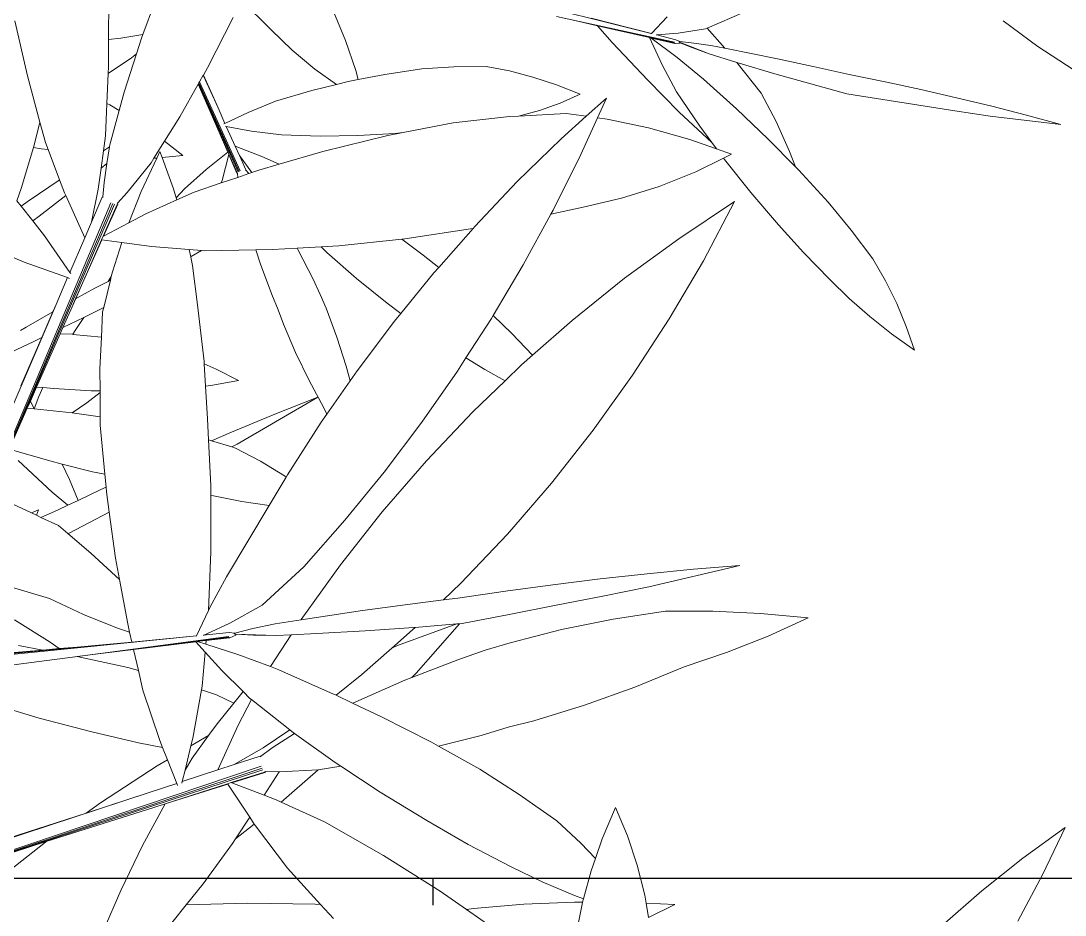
# Model space of a CAD drawing. Header units: millimetres. Extents: x 18 to 174501, y 22 to 24571.
# Drawn here: x 18704 to 19010.5, y 22172.2 to 22434.5 of the extents above; entities that cross this region are included whole.
import ezdxf

# ---------------------------------------------------------------- set-up
doc = ezdxf.new("R2010")
doc.units = ezdxf.units.MM
doc.header["$MEASUREMENT"] = 0
doc.layers.add('Edges', color=7, linetype='Continuous', lineweight=18)
doc.layers.add('tampak', color=7, linetype='Continuous')

# ---------------------------------------------------------------- blocks, each defined once
blk = doc.blocks.new('OUTDOOR')
at = {"layer": 'tampak', "transparency": 33554687}
h = blk.add_hatch(dxfattribs=at)
h.set_pattern_fill('CROSS', scale=400)
h.paths.add_polyline_path([(1833117.56, 62258.33), (1829017.56, 62258.33), (1829017.56, 55399.79), (1833117.56, 55399.79)])
blk.add_lwpolyline([(1829016.1, 62258.33), (1833117.56, 62258.33)])
blk = doc.blocks.new('BAMBOOPLAN')
at = {"layer": 'Edges'}
for p, q in [((11.5058, 3.7157), (10.6092, 3.9408)), ((9.2301, 3.8595), (9.2297, 3.6907)), ((9.9105, 3.7323), (9.7856, 3.8555)), ((9.4214, 3.8428), (9.3732, 3.7121)), ((-6.6064, 3.7691), (-6.4617, 3.6613)), ((8.8364, 3.7687), (8.8889, 3.5389)), ((9.752, 3.7827), (9.6443, 3.5724)), ((10.2233, 3.6871), (10.1732, 3.8088)), ((11.1086, 3.7876), (11.6025, 3.6795)), ((11.1086, 3.7876), (11.198, 3.7677)), ((11.198, 3.7677), (11.6027, 3.6776)), ((11.2807, 3.7488), (11.198, 3.7677)), ((11.5059, 3.7158), (11.2529, 3.7807)), ((11.572, 3.7863), (11.5059, 3.7158)), ((11.8949, 3.8051), (11.7406, 3.7384)), ((9.9998, 3.6462), (9.9105, 3.7323)), ((11.3419, 3.6785), (11.2807, 3.7488)), ((11.4982, 3.699), (11.2807, 3.7488)), ((11.7336, 3.7354), (11.6184, 3.7174)), ((11.7406, 3.7384), (11.7336, 3.7354)), ((11.8141, 3.6546), (11.7406, 3.7384)), ((9.2297, 3.6907), (9.2294, 3.5769)), ((9.2815, 3.6959), (9.2297, 3.6907)), ((9.3732, 3.7121), (9.2815, 3.6959)), ((9.3672, 3.6959), (9.3465, 3.6316)), ((9.3732, 3.7121), (9.3672, 3.6959)), ((10.2663, 3.5605), (10.2233, 3.6871)), ((11.4982, 3.699), (11.4981, 3.6993)), ((11.5511, 3.5852), (11.4982, 3.699)), ((11.5038, 3.6978), (11.5009, 3.6984)), ((11.6143, 3.6153), (11.5038, 3.6978)), ((11.5191, 3.6943), (11.5038, 3.6978)), ((11.5058, 3.7157), (11.5053, 3.7151)), ((11.5059, 3.7158), (11.5058, 3.7157)), ((11.6046, 3.6742), (11.5191, 3.6943)), ((11.6037, 3.6749), (11.5191, 3.6943)), ((11.5289, 3.7099), (11.5272, 3.7097)), ((11.6184, 3.7174), (11.5289, 3.7099)), ((11.6082, 3.6899), (11.5289, 3.7099)), ((11.6082, 3.6899), (11.6247, 3.6823)), ((11.6091, 3.6893), (11.6089, 3.6893)), ((11.622, 3.6826), (11.6211, 3.6827)), ((11.627, 3.6776), (11.6224, 3.6795)), ((11.6247, 3.6823), (11.6231, 3.6825)), ((11.7486, 3.6305), (11.6233, 3.6793)), ((11.6839, 3.6761), (11.6247, 3.6823)), ((-6.4617, 3.6613), (-6.3131, 3.565)), ((10.0951, 3.5668), (9.9998, 3.6462)), ((11.4916, 3.5208), (11.3419, 3.6785)), ((11.6046, 3.6742), (11.6055, 3.6741)), ((11.6055, 3.6741), (11.6256, 3.6754)), ((11.6256, 3.6754), (11.626, 3.6756)), ((11.626, 3.6756), (11.6263, 3.676)), ((11.6263, 3.676), (11.6266, 3.6765)), ((11.6266, 3.6765), (11.6269, 3.6772)), ((11.6269, 3.6772), (11.627, 3.6776)), ((11.68, 3.6561), (11.627, 3.6776)), ((11.7486, 3.6305), (11.68, 3.6561)), ((11.7556, 3.6664), (11.6839, 3.6761)), ((11.8141, 3.6546), (11.7556, 3.6664)), ((12.0343, 3.6104), (11.8141, 3.6546)), ((9.325, 3.6144), (9.2282, 3.5485)), ((9.3465, 3.6316), (9.2942, 3.4696)), ((9.3465, 3.6316), (9.325, 3.6144)), ((11.7251, 3.5254), (11.6143, 3.6153)), ((11.865, 3.595), (11.7486, 3.6305)), ((11.9668, 3.4666), (11.865, 3.595)), ((11.8746, 3.5921), (11.865, 3.595)), ((12.024, 3.5475), (11.8746, 3.5921)), ((12.185, 3.5782), (12.0343, 3.6104)), ((9.2282, 3.5485), (9.2228, 3.4231)), ((9.2294, 3.5769), (9.2282, 3.5485)), ((9.6443, 3.5724), (9.627, 3.5418)), ((10.185, 3.5023), (10.0951, 3.5668)), ((10.2766, 3.5228), (10.2663, 3.5605)), ((10.5439, 3.5681), (10.388, 3.5448)), ((10.6778, 3.5764), (10.5439, 3.5681)), ((10.8125, 3.5775), (10.6778, 3.5764)), ((10.9106, 3.5591), (10.8125, 3.5775)), ((11.0093, 3.5337), (10.9106, 3.5591)), ((11.6116, 3.4714), (11.5511, 3.5852)), ((12.1746, 3.5046), (12.024, 3.5475)), ((12.3358, 3.544), (12.185, 3.5782)), ((8.8889, 3.5389), (8.9418, 3.3445)), ((9.6072, 3.5067), (9.6054, 3.5034)), ((9.6087, 3.5094), (9.6072, 3.5067)), ((9.6072, 3.5067), (9.7733, 3.1362)), ((9.6107, 3.5129), (9.6087, 3.5094)), ((9.6087, 3.5094), (9.7771, 3.1384)), ((9.6267, 3.5411), (9.6107, 3.5129)), ((9.6107, 3.5129), (9.7816, 3.1405)), ((9.627, 3.5418), (9.6267, 3.5411)), ((9.6884, 3.404), (9.6267, 3.5411)), ((9.6884, 3.404), (9.627, 3.5418)), ((10.2338, 3.5143), (10.185, 3.5023)), ((10.2766, 3.5228), (10.2338, 3.5143)), ((10.388, 3.5448), (10.2766, 3.5228)), ((11.1084, 3.5014), (11.0093, 3.5337)), ((11.6225, 3.3865), (11.4916, 3.5208)), ((11.8624, 3.4002), (11.7251, 3.5254)), ((12.326, 3.4634), (12.1746, 3.5046)), ((12.4866, 3.5133), (12.3358, 3.544)), ((12.6367, 3.4808), (12.4866, 3.5133)), ((9.2942, 3.4696), (9.2734, 3.3932)), ((9.6054, 3.5034), (9.5285, 3.3671)), ((9.6558, 3.3887), (9.6054, 3.5034)), ((10.0818, 3.4768), (9.9289, 3.4321)), ((10.185, 3.5023), (10.0818, 3.4768)), ((11.2077, 3.4623), (11.1084, 3.5014)), ((11.2077, 3.4623), (11.1232, 3.4245)), ((11.7089, 3.3272), (11.6116, 3.4714)), ((12.0298, 3.3472), (11.9668, 3.4666)), ((12.4773, 3.4393), (12.326, 3.4634)), ((12.7859, 3.4467), (12.6367, 3.4808)), ((9.2228, 3.4231), (9.2169, 3.2874)), ((9.2341, 3.4171), (9.2228, 3.4231)), ((9.2734, 3.3932), (9.2341, 3.4171)), ((9.9289, 3.4321), (9.8143, 3.3856)), ((11.1232, 3.4245), (11.0363, 3.3935)), ((11.3171, 3.4458), (11.2322, 3.3692)), ((11.3171, 3.4458), (11.2794, 3.3626)), ((12.6283, 3.4157), (12.4773, 3.4393)), ((12.9337, 3.4109), (12.7859, 3.4467)), ((9.2734, 3.3932), (9.2345, 3.2502)), ((9.7301, 3.2181), (9.6558, 3.3887)), ((9.7306, 3.2185), (9.6558, 3.3887)), ((9.7175, 3.3395), (9.6884, 3.404)), ((9.8143, 3.3856), (9.7175, 3.3395)), ((11.0363, 3.3935), (10.9482, 3.3699)), ((11.1485, 3.381), (10.9482, 3.3699)), ((11.2322, 3.3692), (11.1485, 3.381)), ((11.7598, 3.259), (11.6225, 3.3865)), ((11.9959, 3.2733), (11.8624, 3.4002)), ((12.7785, 3.3925), (12.6283, 3.4157)), ((12.9275, 3.3699), (12.7785, 3.3925)), ((13.0797, 3.3737), (12.9337, 3.4109)), ((13.2236, 3.335), (13.0797, 3.3737)), ((8.9418, 3.3445), (8.9189, 3.2544)), ((8.9418, 3.3445), (8.965, 3.2593)), ((9.5285, 3.3671), (9.4641, 3.2642)), ((9.7175, 3.3395), (9.713, 3.3373)), ((10.6751, 3.3421), (10.4653, 3.3009)), ((10.9111, 3.3678), (10.6751, 3.3421)), ((10.9482, 3.3699), (10.9111, 3.3678)), ((11.2322, 3.3692), (11.1277, 3.2747)), ((11.2794, 3.3626), (11.2101, 3.2094)), ((11.3208, 3.3567), (11.2794, 3.3626)), ((11.4941, 3.3202), (11.3208, 3.3567)), ((12.0858, 3.2221), (12.0298, 3.3472)), ((12.9275, 3.3699), (13.2236, 3.335)), ((9.2169, 3.2874), (9.208, 3.2247)), ((9.7233, 3.3266), (9.7197, 3.3273)), ((9.7607, 3.2436), (9.7233, 3.3266)), ((9.8289, 3.3072), (9.7233, 3.3266)), ((9.955, 3.2913), (9.8289, 3.3072)), ((10.1171, 3.2865), (9.955, 3.2913)), ((10.2748, 3.2884), (10.1171, 3.2865)), ((10.4, 3.2881), (10.1278, 3.2216)), ((10.4321, 3.2975), (10.2748, 3.2884)), ((10.4653, 3.3009), (10.4, 3.2881)), ((10.4653, 3.3009), (10.4321, 3.2975)), ((11.6679, 3.2715), (11.4941, 3.3202)), ((11.7598, 3.259), (11.7089, 3.3272)), ((8.9189, 3.2544), (8.9143, 3.239)), ((8.965, 3.2593), (8.9763, 3.2293)), ((9.2331, 3.241), (9.208, 3.2247)), ((9.2331, 3.241), (9.2228, 3.1718)), ((9.2345, 3.2502), (9.2331, 3.241)), ((9.4641, 3.2642), (9.4198, 3.1936)), ((9.5405, 3.2043), (9.4641, 3.2642)), ((9.8725, 3.2008), (9.7607, 3.2436)), ((9.7779, 3.2055), (9.7607, 3.2436)), ((11.1277, 3.2747), (10.9438, 3.0952)), ((11.7796, 3.2324), (11.6679, 3.2715)), ((11.7599, 3.2588), (11.7598, 3.259)), ((11.7796, 3.2324), (11.7599, 3.2588)), ((12.11, 3.1575), (11.9959, 3.2733)), ((8.9143, 3.239), (8.8629, 3.0662)), ((8.9464, 3.2332), (8.9143, 3.239)), ((8.9763, 3.2293), (8.9464, 3.2332)), ((8.9763, 3.2293), (9.0241, 3.1032)), ((9.208, 3.2247), (9.1978, 3.1522)), ((9.4444, 3.2213), (9.4315, 3.1938)), ((9.4444, 3.2213), (9.4538, 3.1959)), ((9.5405, 3.2043), (9.4538, 3.1959)), ((9.6388, 3.1464), (9.7301, 3.2181)), ((9.7058, 3.1005), (9.7341, 3.2088)), ((9.7301, 3.2181), (9.7306, 3.2185)), ((9.7344, 3.21), (9.7306, 3.2185)), ((9.7341, 3.2088), (9.7344, 3.21)), ((9.7679, 3.131), (9.7341, 3.2088)), ((9.7685, 3.1324), (9.7344, 3.21)), ((9.8258, 3.1385), (9.7779, 3.2055)), ((9.8052, 3.1449), (9.7779, 3.2055)), ((9.9455, 3.1682), (9.8725, 3.2008)), ((10.1278, 3.2216), (9.9455, 3.1682)), ((11.2101, 3.2094), (11.0939, 2.9762)), ((11.8418, 3.2107), (11.7796, 3.2324)), ((11.8418, 3.2107), (11.8081, 3.1941)), ((12.11, 3.1575), (12.0858, 3.2221)), ((9.2228, 3.1718), (9.1978, 3.1522)), ((9.2228, 3.1718), (9.2108, 3.0917)), ((9.4078, 3.1744), (9.3074, 3.0494)), ((9.4315, 3.1938), (9.3662, 3.0545)), ((9.4198, 3.1936), (9.4078, 3.1744)), ((9.4315, 3.1938), (9.4198, 3.1936)), ((9.4538, 3.1959), (9.5024, 3.0649)), ((9.9455, 3.1682), (9.8591, 3.1429)), ((11.8081, 3.1941), (11.6922, 3.137)), ((11.813, 3.1875), (11.8081, 3.1941)), ((11.9234, 3.0499), (11.813, 3.1875)), ((12.1242, 3.143), (12.11, 3.1575)), ((9.1978, 3.1522), (9.1854, 3.0638)), ((9.5472, 3.065), (9.6388, 3.1464)), ((9.7717, 3.1132), (9.7023, 3.0897)), ((9.7679, 3.131), (9.7686, 3.1301)), ((9.7686, 3.1301), (9.77, 3.1296)), ((9.77, 3.1296), (9.7699, 3.131)), ((9.7717, 3.1132), (9.77, 3.1296)), ((9.8175, 3.1288), (9.7717, 3.1132)), ((9.8045, 3.1434), (9.8037, 3.1444)), ((9.8052, 3.1449), (9.8045, 3.1434)), ((9.8175, 3.1288), (9.8045, 3.1434)), ((9.8302, 3.1331), (9.8175, 3.1288)), ((9.8302, 3.1331), (9.8258, 3.1385)), ((9.8591, 3.1429), (9.8302, 3.1331)), ((11.6922, 3.137), (11.5383, 3.0752)), ((12.2471, 3.0096), (12.1242, 3.143)), ((8.8629, 3.0662), (8.8453, 3.0149)), ((9.0219, 3.1017), (8.8927, 3.0133)), ((9.0241, 3.1032), (9.0219, 3.1017)), ((9.0241, 3.1032), (9.045, 3.0481)), ((9.2108, 3.0917), (9.2056, 3.0316)), ((9.7023, 3.0897), (9.5887, 3.0512)), ((9.7023, 3.0897), (9.7058, 3.1005)), ((10.9438, 3.0952), (10.7658, 2.9076)), ((11.5383, 3.0752), (11.3806, 3.0256)), ((9.0499, 3.0371), (8.9385, 2.9508)), ((9.045, 3.0481), (9.0499, 3.0371)), ((9.0499, 3.0371), (9.1292, 2.8592)), ((9.1854, 3.0638), (9.1577, 2.9255)), ((9.2029, 3.0306), (9.1577, 2.9255)), ((9.2029, 3.0306), (9.2056, 3.0316)), ((9.2056, 3.0316), (9.2054, 3.0294)), ((9.3074, 3.0494), (9.2671, 3.0051)), ((9.3662, 3.0545), (9.3142, 2.9225)), ((9.5024, 3.0649), (9.5131, 3.0278)), ((9.5131, 3.0278), (9.5472, 3.065)), ((9.5131, 3.0278), (9.5158, 3.0184)), ((9.5887, 3.0512), (9.5158, 3.0184)), ((11.3806, 3.0256), (11.2194, 2.9881)), ((12.0398, 2.9146), (11.9234, 3.0499)), ((8.4297, 1.0873), (9.2383, 3.0066)), ((8.617, 1.5264), (9.2467, 3.0035)), ((8.6757, 1.6623), (9.2543, 3.0013)), ((8.8453, 3.0149), (8.863, 2.9924)), ((8.8927, 3.0133), (8.863, 2.9924)), ((8.863, 2.9924), (8.9118, 2.9303)), ((9.2653, 2.9999), (9.2063, 2.8662)), ((9.2678, 3.0008), (9.2083, 2.8673)), ((9.2671, 3.0051), (9.2654, 3.0033)), ((9.2682, 3.0028), (9.2671, 3.0051)), ((9.2678, 3.0008), (9.2682, 3.0028)), ((9.5158, 3.0184), (9.3859, 2.9599)), ((11.2194, 2.9881), (11.0842, 2.9584)), ((11.8553, 3.0114), (11.6209, 2.8562)), ((11.8553, 3.0114), (11.724, 2.7628)), ((12.3443, 2.8919), (12.2471, 3.0096)), ((8.9385, 2.9508), (8.9118, 2.9303)), ((9.3859, 2.9599), (9.3142, 2.9225)), ((11.0842, 2.9584), (10.9687, 2.7467)), ((11.0939, 2.9762), (11.0842, 2.9584)), ((8.9118, 2.9303), (8.9603, 2.8687)), ((9.1577, 2.9255), (9.1292, 2.8592)), ((9.3142, 2.9225), (9.2083, 2.8673)), ((10.7475, 2.8972), (10.4719, 2.8557)), ((10.7583, 2.899), (10.614, 2.735)), ((10.7583, 2.899), (10.7475, 2.8972)), ((10.7658, 2.9076), (10.7583, 2.899)), ((12.1442, 2.7981), (12.0398, 2.9146)), ((12.4355, 2.7717), (12.3443, 2.8919)), ((8.9603, 2.8687), (9.0673, 2.7151)), ((9.1292, 2.8592), (9.0673, 2.7151)), ((9.1999, 2.8516), (9.0706, 2.5583)), ((9.2012, 2.8514), (9.0907, 2.6034)), ((9.2063, 2.8662), (9.1999, 2.8516)), ((9.2012, 2.8514), (9.1999, 2.8516)), ((9.2851, 2.8399), (9.2012, 2.8514)), ((9.2083, 2.8673), (9.2063, 2.8662)), ((10.4588, 2.8543), (10.1948, 2.8267)), ((10.4719, 2.8557), (10.4588, 2.8543)), ((10.5491, 2.7874), (10.4588, 2.8543)), ((11.6209, 2.8562), (11.3933, 2.6901)), ((9.2851, 2.8399), (9.246, 2.7179)), ((9.4098, 2.8228), (9.2851, 2.8399)), ((9.5678, 2.8103), (9.4098, 2.8228)), ((9.6189, 2.8063), (9.5678, 2.8103)), ((9.5678, 2.8103), (9.574, 2.7802)), ((9.6189, 2.8063), (9.5754, 2.7809)), ((9.6315, 2.8053), (9.6189, 2.8063)), ((9.8468, 2.8091), (9.6315, 2.8053)), ((9.9169, 2.8103), (9.8468, 2.8091)), ((9.8665, 2.7496), (9.8468, 2.8091)), ((10.0204, 2.8164), (9.9169, 2.8103)), ((10.1207, 2.8223), (10.0204, 2.8164)), ((10.0239, 2.8102), (10.0204, 2.8164)), ((10.0871, 2.687), (10.0239, 2.8102)), ((10.1948, 2.8267), (10.1207, 2.8223)), ((10.1451, 2.7988), (10.1207, 2.8223)), ((8.7867, 2.7961), (8.8757, 2.7582)), ((9.5754, 2.7809), (9.574, 2.7802)), ((9.574, 2.7802), (9.5743, 2.7788)), ((9.5743, 2.7788), (9.5754, 2.7809)), ((9.5743, 2.7788), (9.5816, 2.7437)), ((10.2692, 2.6894), (10.1451, 2.7988)), ((10.614, 2.735), (10.5491, 2.7874)), ((11.724, 2.7628), (11.5812, 2.52)), ((12.254, 2.6845), (12.1442, 2.7981)), ((12.4882, 2.6791), (12.4355, 2.7717)), ((8.8757, 2.7582), (9.0577, 2.6928)), ((9.246, 2.7179), (9.2409, 2.697)), ((9.5816, 2.7437), (9.6024, 2.5795)), ((9.9145, 2.6216), (9.8665, 2.7496)), ((10.614, 2.735), (10.5942, 2.7125)), ((10.9687, 2.7467), (10.8426, 2.5347)), ((9.0577, 2.6928), (9.0095, 2.5807)), ((9.0577, 2.6928), (9.0662, 2.6897)), ((9.0673, 2.7151), (9.071, 2.7099)), ((9.2274, 2.6773), (9.1716, 2.6485)), ((9.2373, 2.6824), (9.2091, 2.568)), ((9.2274, 2.6773), (9.2409, 2.697)), ((9.2373, 2.6824), (9.2274, 2.6773)), ((9.2409, 2.697), (9.2373, 2.6824)), ((10.1169, 2.6227), (10.0871, 2.687)), ((10.3978, 2.5854), (10.2692, 2.6894)), ((10.5942, 2.7125), (10.4556, 2.5426)), ((11.3933, 2.6901), (11.1732, 2.5135)), ((12.3352, 2.6055), (12.254, 2.6845)), ((12.5348, 2.5843), (12.4882, 2.6791)), ((9.1716, 2.6485), (9.0907, 2.6034)), ((9.0907, 2.6034), (9.0706, 2.5583)), ((9.941, 2.5584), (9.9145, 2.6216)), ((10.1415, 2.5647), (10.1169, 2.6227)), ((10.4556, 2.5426), (10.3978, 2.5854)), ((12.4216, 2.5299), (12.3352, 2.6055)), ((12.5751, 2.4877), (12.5348, 2.5843)), ((9.0095, 2.5807), (8.3763, 1.107)), ((8.9963, 2.5502), (8.8843, 2.486)), ((8.9963, 2.5502), (8.949, 2.4414)), ((9.0095, 2.5807), (8.9963, 2.5502)), ((9.0706, 2.5583), (9.0378, 2.4839)), ((9.2091, 2.568), (9.125, 2.5265)), ((9.2044, 2.5489), (9.1994, 2.4431)), ((9.2091, 2.568), (9.2044, 2.5489)), ((9.6024, 2.5795), (9.6298, 2.3408)), ((9.9637, 2.4981), (9.941, 2.5584)), ((10.1868, 2.4441), (10.1415, 2.5647)), ((10.4556, 2.5426), (10.4293, 2.5104)), ((9.0663, 2.4975), (9.0378, 2.4839)), ((9.125, 2.5265), (9.0663, 2.4975)), ((9.0887, 2.4719), (9.125, 2.5265)), ((10.014, 2.3794), (9.9637, 2.4981)), ((10.4293, 2.5104), (10.2716, 2.3017)), ((10.8349, 2.5217), (10.7285, 2.3569)), ((10.8426, 2.5347), (10.8349, 2.5217)), ((10.921, 2.4594), (10.8426, 2.5347)), ((11.1732, 2.5135), (11.0081, 2.3682)), ((11.5812, 2.52), (11.4272, 2.2835)), ((12.513, 2.4579), (12.4216, 2.5299)), ((8.8843, 2.486), (8.8604, 2.4718)), ((9.0262, 2.4576), (8.9277, 2.234)), ((9.0378, 2.4839), (9.0262, 2.4576)), ((9.0789, 2.4553), (9.0262, 2.4576)), ((9.0789, 2.4553), (9.0887, 2.4719)), ((9.0795, 2.4552), (9.0789, 2.4553)), ((9.1994, 2.4431), (9.0795, 2.4552)), ((11.0081, 2.3682), (10.921, 2.4594)), ((12.609, 2.3896), (12.513, 2.4579)), ((12.609, 2.3896), (12.5751, 2.4877)), ((8.9163, 2.4257), (8.7663, 2.3561)), ((8.949, 2.4414), (8.8612, 2.2393)), ((8.949, 2.4414), (8.9163, 2.4257)), ((9.1994, 2.4431), (9.1933, 2.3114)), ((10.2255, 2.3224), (10.1868, 2.4441)), ((10.0708, 2.2623), (10.014, 2.3794)), ((11.0081, 2.3682), (10.961, 2.3269)), ((9.6298, 2.3408), (9.6304, 2.3315)), ((9.6805, 2.3096), (9.6304, 2.3315)), ((9.6304, 2.3315), (9.6362, 2.2378)), ((10.2424, 2.2599), (10.2255, 2.3224)), ((10.7285, 2.3569), (10.6927, 2.3015)), ((10.8077, 2.3082), (10.7285, 2.3569)), ((10.961, 2.3269), (10.8925, 2.2609)), ((9.1933, 2.3114), (9.1939, 2.2184)), ((9.7739, 2.2614), (9.6805, 2.3096)), ((10.2716, 2.3017), (10.2424, 2.2599)), ((10.6927, 2.3015), (10.5426, 2.0868)), ((10.8925, 2.2609), (10.8077, 2.3082)), ((11.4272, 2.2835), (11.2624, 2.054)), ((8.9277, 2.234), (8.9015, 2.1746)), ((8.9544, 2.2319), (8.9277, 2.234)), ((9.6577, 2.2405), (9.6362, 2.2378)), ((9.6362, 2.2378), (9.6448, 2.1008)), ((9.7739, 2.2614), (9.6577, 2.2405)), ((10.1322, 2.1477), (10.0708, 2.2623)), ((10.2424, 2.2599), (10.1447, 2.1202)), ((10.8925, 2.2609), (10.7574, 2.1306)), ((8.9179, 2.1435), (8.9372, 2.195)), ((8.9372, 2.195), (8.9544, 2.2319)), ((9.0002, 2.2282), (8.9544, 2.2319)), ((9.1564, 2.2191), (9.0002, 2.2282)), ((9.1387, 2.1679), (9.1939, 2.2109)), ((9.1939, 2.2184), (9.1564, 2.2191)), ((9.1939, 2.2184), (9.1939, 2.2109)), ((9.1939, 2.2109), (9.1946, 2.1095)), ((9.7685, 1.9953), (10.1074, 2.1914)), ((10.1074, 2.1914), (9.9269, 2.1201)), ((8.9015, 2.1746), (8.8886, 2.1454)), ((8.9179, 2.1435), (8.9015, 2.1746)), ((9.0761, 2.126), (9.1387, 2.1679)), ((10.1447, 2.1202), (10.1322, 2.1477)), ((8.8886, 2.1454), (8.8132, 1.9742)), ((8.9175, 2.1424), (8.8886, 2.1454)), ((8.9175, 2.1424), (8.9179, 2.1435)), ((9.0761, 2.126), (8.9175, 2.1424)), ((9.0766, 2.126), (9.0761, 2.126)), ((9.1946, 2.1095), (9.0766, 2.126)), ((9.1946, 2.1095), (9.1948, 2.0741)), ((9.9269, 2.1201), (9.7452, 2.0455)), ((10.1447, 2.1202), (10.1215, 2.087)), ((10.7574, 2.1306), (10.5627, 1.9252)), ((9.1948, 2.0741), (9.2138, 1.8686)), ((9.6448, 2.1008), (9.6489, 2.0133)), ((10.1215, 2.087), (9.9794, 1.8669)), ((10.5426, 2.0868), (10.3849, 1.8782)), ((9.7452, 2.0455), (9.6607, 2.0096)), ((11.2624, 2.054), (11.0872, 1.8319)), ((8.9828, 1.9247), (8.8132, 1.9742)), ((9.6489, 2.0133), (9.658, 1.8224)), ((9.6607, 2.0096), (9.6489, 2.0133)), ((9.7459, 1.9833), (9.6607, 2.0096)), ((9.7685, 1.9953), (9.7459, 1.9833)), ((9.7616, 1.9784), (9.7459, 1.9833)), ((9.8661, 1.9231), (9.7616, 1.9784)), ((8.9928, 1.7944), (8.8502, 1.9271)), ((9.0342, 1.9118), (8.9828, 1.9247)), ((9.065, 1.8468), (9.0342, 1.9118)), ((9.162, 1.8796), (9.0342, 1.9118)), ((9.9669, 1.8619), (9.8661, 1.9231)), ((10.5627, 1.9252), (10.3776, 1.7113)), ((9.1019, 1.7595), (9.065, 1.8468)), ((9.2138, 1.8686), (9.162, 1.8796)), ((9.2138, 1.8686), (9.2188, 1.8141)), ((9.9737, 1.8572), (9.9029, 1.7382)), ((9.9737, 1.8572), (9.9669, 1.8619)), ((9.9794, 1.8669), (9.9737, 1.8572)), ((10.3849, 1.8782), (10.2201, 1.676)), ((9.1973, 1.8044), (9.1019, 1.7595)), ((9.2188, 1.8141), (9.1973, 1.8044)), ((9.2188, 1.8141), (9.2206, 1.7949)), ((9.658, 1.8224), (9.6581, 1.7804)), ((11.0872, 1.8319), (10.902, 1.618)), ((9.0579, 1.7388), (8.9928, 1.7944)), ((9.1019, 1.7595), (9.0579, 1.7388)), ((9.2206, 1.7949), (9.2322, 1.7106)), ((9.6696, 1.7784), (9.6581, 1.7804)), ((9.6581, 1.7804), (9.6586, 1.5438)), ((9.7886, 1.7546), (9.6696, 1.7784)), ((9.9029, 1.7382), (9.7886, 1.7546)), ((8.9065, 1.7067), (8.8247, 1.7452)), ((8.9357, 1.7204), (8.9065, 1.7067)), ((8.9357, 1.7204), (8.9274, 1.6968)), ((9.0153, 1.7188), (8.9459, 1.6881)), ((9.0579, 1.7388), (9.0153, 1.7188)), ((9.2322, 1.7106), (9.0636, 1.622)), ((9.2322, 1.7106), (9.259, 1.5173)), ((9.7243, 1.4385), (9.9029, 1.7382)), ((10.3776, 1.7113), (10.2023, 1.4892)), ((8.9274, 1.6968), (8.9065, 1.7067)), ((8.9459, 1.6881), (8.9274, 1.6968)), ((9.0191, 1.6536), (8.9459, 1.6881)), ((10.2201, 1.676), (10.0484, 1.4809)), ((9.0588, 1.6201), (9.0191, 1.6536)), ((9.0636, 1.622), (9.0588, 1.6201)), ((9.1556, 1.5386), (9.0588, 1.6201)), ((10.902, 1.618), (10.7073, 1.4126)), ((9.2755, 1.428), (9.1556, 1.5386)), ((9.6586, 1.5438), (9.648, 1.2972)), ((9.259, 1.5173), (9.2755, 1.428)), ((10.2023, 1.4892), (10.0375, 1.2597)), ((10.0484, 1.4809), (9.8743, 1.3195)), ((11.4878, 1.4518), (11.2907, 1.4302)), ((11.6833, 1.4708), (11.4878, 1.4518)), ((11.4956, 1.3971), (11.8766, 1.487)), ((11.8766, 1.487), (11.6833, 1.4708)), ((9.2755, 1.428), (9.3099, 1.242)), ((9.7243, 1.4385), (9.6544, 1.3108)), ((10.7073, 1.4126), (10.6343, 1.3422)), ((11.0925, 1.4059), (10.8936, 1.3791)), ((11.2907, 1.4302), (11.0925, 1.4059)), ((8.9814, 1.3484), (8.8081, 1.4002)), ((10.8936, 1.3791), (10.6947, 1.3497)), ((11.3019, 1.3582), (11.1065, 1.3196)), ((11.4956, 1.3971), (11.3019, 1.3582)), ((9.1239, 1.2812), (8.9814, 1.3484)), ((9.8743, 1.3195), (9.738, 1.2445)), ((10.4945, 1.3247), (10.2951, 1.2973)), ((10.6343, 1.3422), (10.4945, 1.3247)), ((10.6947, 1.3497), (10.6343, 1.3422)), ((11.1065, 1.3196), (10.9101, 1.2811)), ((9.2665, 1.2243), (9.1239, 1.2812)), ((9.648, 1.2972), (9.5988, 1.1915)), ((9.6544, 1.3108), (9.648, 1.2972)), ((10.2951, 1.2973), (10.0367, 1.2584)), ((10.9101, 1.2811), (10.713, 1.2431)), ((11.5647, 1.2952), (11.346, 1.2614)), ((11.7633, 1.2949), (11.5647, 1.2952)), ((11.9633, 1.2856), (11.7633, 1.2949)), ((12.164, 1.2674), (11.9633, 1.2856)), ((8.9847, 1.1652), (8.8345, 1.2591)), ((9.3099, 1.242), (9.3178, 1.2076)), ((9.738, 1.2445), (9.6411, 1.1997)), ((9.9276, 1.2419), (9.8349, 1.2218)), ((10.0367, 1.2584), (9.9276, 1.2419)), ((10.0375, 1.2597), (10.0367, 1.2584)), ((10.5094, 1.2267), (10.306, 1.2129)), ((10.6906, 1.2413), (10.4416, 1.1506)), ((10.5149, 1.2272), (10.5037, 1.2163)), ((10.5149, 1.2272), (10.5094, 1.2267)), ((10.6906, 1.2413), (10.5149, 1.2272)), ((10.7016, 1.2422), (10.5201, 1.0357)), ((10.7016, 1.2422), (10.6906, 1.2413)), ((10.713, 1.2431), (10.7016, 1.2422)), ((11.346, 1.2614), (11.129, 1.2179)), ((12.164, 1.2674), (11.9954, 1.1903)), ((9.5988, 1.1913), (8.4183, 1.0724)), ((9.078, 1.1026), (9.7325, 1.1893)), ((9.1966, 1.1179), (9.7334, 1.187)), ((9.3178, 1.2076), (9.2665, 1.2243)), ((9.3178, 1.2076), (9.3274, 1.1656)), ((9.5988, 1.1915), (9.3274, 1.1656)), ((9.5988, 1.1913), (9.5983, 1.1903)), ((9.5988, 1.1915), (9.5988, 1.1913)), ((9.7358, 1.184), (9.6233, 1.1702)), ((9.6296, 1.1944), (9.6275, 1.1934)), ((9.6411, 1.1997), (9.6296, 1.1944)), ((9.6407, 1.1955), (9.6296, 1.1944)), ((9.7371, 1.1835), (9.6387, 1.172)), ((9.7357, 1.2051), (9.6407, 1.1955)), ((9.6411, 1.1997), (9.6407, 1.1955)), ((9.7357, 1.2051), (9.7591, 1.2029)), ((9.737, 1.2046), (9.7368, 1.2046)), ((9.7371, 1.1835), (9.7383, 1.1838)), ((9.7383, 1.1838), (9.7628, 1.1946)), ((9.7556, 1.202), (9.7544, 1.2017)), ((9.7591, 1.2029), (9.757, 1.2024)), ((9.7637, 1.198), (9.7572, 1.1983)), ((9.9325, 1.1933), (9.7585, 1.1985)), ((9.8349, 1.2218), (9.7591, 1.2029)), ((9.7628, 1.1946), (9.7631, 1.195)), ((9.7631, 1.195), (9.7634, 1.1956)), ((9.7634, 1.1956), (9.7636, 1.1964)), ((9.7636, 1.1964), (9.7637, 1.1973)), ((9.7637, 1.1973), (9.7637, 1.198)), ((9.8376, 1.1947), (9.7637, 1.198)), ((9.9325, 1.1933), (9.8376, 1.1947)), ((9.9959, 1.1964), (9.9079, 1.0625)), ((9.9959, 1.1964), (9.9325, 1.1933)), ((10.1035, 1.2017), (9.9959, 1.1964)), ((10.306, 1.2129), (10.1035, 1.2017)), ((10.5037, 1.2163), (10.4176, 1.1406)), ((11.129, 1.2179), (10.9133, 1.1625)), ((11.9954, 1.1903), (11.8216, 1.1217)), ((9.2042, 1.1539), (8.4191, 1.0791)), ((8.421, 1.084), (9.0975, 1.1443)), ((8.9535, 1.132), (8.8523, 1.1506)), ((9.0227, 1.1379), (8.9847, 1.1652)), ((9.0227, 1.1379), (9.0975, 1.1443)), ((9.0975, 1.1443), (9.2042, 1.1539)), ((9.3274, 1.1656), (9.2042, 1.1539)), ((9.5956, 1.1668), (9.3345, 1.1348)), ((9.5956, 1.1668), (9.5954, 1.167)), ((9.6346, 1.1236), (9.5956, 1.1668)), ((9.6029, 1.1677), (9.5991, 1.1672)), ((9.6233, 1.1702), (9.6029, 1.1677)), ((9.6374, 1.1566), (9.6029, 1.1677)), ((9.6387, 1.172), (9.6233, 1.1702)), ((9.6387, 1.172), (9.6374, 1.1566)), ((9.7715, 1.1133), (9.6374, 1.1566)), ((10.4176, 1.1406), (10.2915, 1.0297)), ((10.4416, 1.1506), (10.4176, 1.1406)), ((10.9133, 1.1625), (10.8094, 1.131)), ((8.5902, 1.038), (9.078, 1.1026)), ((8.6338, 1.1047), (8.9535, 1.132)), ((8.9535, 1.132), (9.0227, 1.1379)), ((9.078, 1.1026), (9.0975, 1.1051)), ((9.0975, 1.1051), (9.1966, 1.1179)), ((9.31, 1.0583), (9.0975, 1.1051)), ((9.3345, 1.1348), (9.1966, 1.1179)), ((9.3345, 1.1348), (9.3548, 1.0457)), ((9.6346, 1.1236), (9.6226, 0.9812)), ((9.7042, 1.0465), (9.6346, 1.1236)), ((9.9079, 1.0625), (9.7715, 1.1133)), ((10.8094, 1.131), (10.6939, 1.0915)), ((11.8216, 1.1217), (11.6429, 1.0617)), ((9.3548, 1.0457), (9.31, 1.0583)), ((9.943, 1.0495), (9.9079, 1.0625)), ((10.6939, 1.0915), (10.5019, 1.0169)), ((11.6429, 1.0617), (11.4362, 0.9768)), ((9.3548, 1.0457), (9.3735, 0.9637)), ((9.7937, 0.958), (9.7042, 1.0465)), ((10.1608, 0.953), (9.943, 1.0495)), ((10.2915, 1.0297), (10.1836, 0.9423)), ((10.5019, 1.0169), (10.4719, 1.0052)), ((10.5201, 1.0357), (10.5019, 1.0169)), ((9.3735, 0.9637), (9.4438, 0.7527)), ((9.6197, 0.9655), (9.5826, 0.7624)), ((9.6226, 0.9812), (9.6197, 0.9655)), ((9.6825, 0.9448), (9.6197, 0.9655)), ((10.4719, 1.0052), (10.254, 0.9101)), ((11.4362, 0.9768), (11.2257, 0.9005)), ((9.7544, 0.9095), (9.6825, 0.9448)), ((9.7937, 0.958), (9.7544, 0.9095)), ((9.8292, 0.9242), (9.7731, 0.8178)), ((9.8223, 0.9296), (9.7937, 0.958)), ((9.8292, 0.9242), (9.8223, 0.9296)), ((9.9901, 0.7971), (9.8292, 0.9242)), ((10.1836, 0.9423), (10.1608, 0.953)), ((10.2531, 0.9097), (10.1836, 0.9423)), ((8.9381, 0.8463), (8.7424, 0.9046)), ((9.7544, 0.9095), (9.6846, 0.8229)), ((10.254, 0.9101), (10.2531, 0.9097)), ((10.3746, 0.8527), (10.2531, 0.9097)), ((11.2257, 0.9005), (11.0128, 0.836)), ((9.1597, 0.7892), (8.9381, 0.8463)), ((10.5832, 0.7457), (10.3746, 0.8527)), ((11.0128, 0.836), (10.9049, 0.8083)), ((9.3549, 0.7431), (9.1597, 0.7892)), ((9.6846, 0.8229), (9.6488, 0.7735)), ((9.7731, 0.8178), (9.6874, 0.6295)), ((9.9901, 0.7971), (9.8778, 0.7229)), ((9.9977, 0.791), (9.9901, 0.7971)), ((10.009, 0.7829), (9.9977, 0.791)), ((10.9049, 0.8083), (10.7917, 0.7744)), ((9.4438, 0.7527), (9.4553, 0.7237)), ((9.6488, 0.7735), (9.5747, 0.73)), ((9.5826, 0.7624), (9.5747, 0.73)), ((9.6488, 0.7735), (9.5802, 0.6787)), ((10.009, 0.7829), (9.9156, 0.7223)), ((10.1798, 0.6611), (10.009, 0.7829)), ((10.6135, 0.7288), (10.5832, 0.7457)), ((10.7917, 0.7744), (10.6135, 0.7288)), ((9.4553, 0.7237), (9.3549, 0.7431)), ((9.4553, 0.7237), (9.4759, 0.6719)), ((9.5747, 0.73), (9.55, 0.6285)), ((9.8778, 0.7229), (9.7559, 0.6521)), ((9.9156, 0.7223), (9.8671, 0.6865)), ((10.7862, 0.6323), (10.6135, 0.7288)), ((9.4759, 0.6719), (9.4327, 0.6465)), ((9.4759, 0.6719), (9.5153, 0.5729)), ((9.5802, 0.6787), (9.55, 0.6285)), ((9.8646, 0.6878), (9.7559, 0.6521)), ((9.8646, 0.6878), (9.8671, 0.6865)), ((9.8671, 0.6865), (9.8654, 0.6851)), ((10.2037, 0.6454), (10.1798, 0.6611)), ((7.9747, 0.0068), (9.87, 0.6454)), ((8.3495, 0.1308), (9.8733, 0.6371)), ((8.4901, 0.1768), (9.8767, 0.6299)), ((9.4327, 0.6465), (9.1955, 0.4922)), ((9.6874, 0.6295), (9.5384, 0.5805)), ((9.55, 0.6285), (9.5384, 0.5805)), ((9.7559, 0.6521), (9.6874, 0.6295)), ((9.8829, 0.6208), (9.7437, 0.5764)), ((9.8853, 0.6195), (9.7458, 0.5756)), ((9.9455, 0.622), (9.8822, 0.5233)), ((9.8853, 0.6195), (9.887, 0.6205)), ((9.888, 0.6229), (9.8855, 0.6229)), ((9.887, 0.6205), (9.888, 0.6229)), ((9.9455, 0.622), (9.888, 0.6229)), ((9.9479, 0.622), (9.9455, 0.622)), ((10.108, 0.6295), (9.9479, 0.622)), ((10.109, 0.6297), (9.9529, 0.4948)), ((10.109, 0.6297), (10.108, 0.6295)), ((10.2037, 0.6454), (10.109, 0.6297)), ((10.3689, 0.5366), (10.2037, 0.6454)), ((10.9514, 0.527), (10.7862, 0.6323)), ((9.5153, 0.5729), (9.3994, 0.5348)), ((9.7284, 0.5716), (9.4231, 0.4742)), ((9.7292, 0.5704), (9.4662, 0.4878)), ((9.5153, 0.5729), (9.5186, 0.5646)), ((9.5384, 0.5805), (9.5369, 0.5743)), ((9.7437, 0.5764), (9.7284, 0.5716)), ((9.7292, 0.5704), (9.7284, 0.5716)), ((9.8218, 0.4313), (9.7292, 0.5704)), ((9.7458, 0.5756), (9.7437, 0.5764)), ((9.8822, 0.5233), (9.7458, 0.5756)), ((9.3994, 0.5348), (7.8694, 0.0314)), ((9.3994, 0.5348), (9.1354, 0.4491)), ((10.5646, 0.4179), (10.3689, 0.5366)), ((11.1101, 0.4161), (10.9514, 0.527)), ((9.1955, 0.4922), (9.1354, 0.4491)), ((9.4662, 0.4878), (9.3721, 0.3135)), ((9.4662, 0.4878), (9.4231, 0.4742)), ((9.9328, 0.5039), (9.8822, 0.5233)), ((9.9529, 0.4948), (9.9328, 0.5039)), ((10.1355, 0.4124), (9.9529, 0.4948)), ((9.1354, 0.4491), (8.4699, 0.2331)), ((9.4231, 0.4742), (8.9681, 0.3292)), ((11.3554, 0.4727), (11.2999, 0.3402)), ((11.3554, 0.4727), (11.4057, 0.3528)), ((9.8218, 0.4313), (9.7616, 0.3405)), ((9.8407, 0.4028), (9.7616, 0.3405)), ((9.8407, 0.4028), (9.8218, 0.4313)), ((9.8458, 0.3952), (9.8407, 0.4028)), ((9.9795, 0.2174), (9.8458, 0.3952)), ((10.3832, 0.2704), (10.1355, 0.4124)), ((10.7382, 0.3175), (10.5646, 0.4179)), ((11.2106, 0.3225), (11.1101, 0.4161)), ((11.4057, 0.3528), (11.4466, 0.2301)), ((13.2411, 0.3879), (13.0635, 0.2593)), ((13.2411, 0.3879), (13.1469, 0.1899)), ((8.9681, 0.3292), (8.5455, 0.1945)), ((8.9655, 0.3273), (8.7433, 0.1523)), ((8.9681, 0.3292), (8.9655, 0.3273)), ((9.3721, 0.3135), (9.2808, 0.1244)), ((9.7487, 0.321), (9.6255, 0.1523)), ((9.7616, 0.3405), (9.7487, 0.321)), ((10.9175, 0.2232), (10.7382, 0.3175)), ((11.2715, 0.2581), (11.2106, 0.3225)), ((11.2999, 0.3402), (11.2715, 0.2581)), ((10.6201, 0.1212), (10.3832, 0.2704)), ((11.0483, 0.16), (10.9175, 0.2232)), ((11.2715, 0.2581), (11.2538, 0.2071)), ((11.4466, 0.2301), (11.4779, 0.105)), ((13.0635, 0.2593), (12.8916, 0.1224)), ((10.1186, 0.0656), (9.9795, 0.2174)), ((11.2538, 0.2071), (11.2217, 0.09)), ((13.1469, 0.1899), (13.0435, -0.004)), ((9.6255, 0.1523), (9.5549, 0.0642)), ((11.1841, 0.1033), (11.0483, 0.16)), ((9.2808, 0.1244), (9.2073, -0.0455)), ((10.731, 0.0442), (10.6201, 0.1212)), ((11.2217, 0.09), (11.1841, 0.1033)), ((11.2217, 0.09), (11.2178, 0.076)), ((11.4779, 0.105), (11.4836, 0.0713)), ((12.8916, 0.1224), (12.7258, -0.0224)), ((9.5549, 0.0642), (9.4949, -0.0106)), ((9.814, 0.0717), (9.5549, 0.0642)), ((10.0962, 0.067), (9.814, 0.0717)), ((10.1186, 0.0656), (10.0962, 0.067)), ((10.1723, 0.0069), (10.1186, 0.0656)), ((10.7605, 0.0482), (10.731, 0.0442)), ((10.8502, -0.0387), (10.731, 0.0442)), ((10.9716, 0.067), (10.7605, 0.0482)), ((11.1831, 0.0761), (10.9716, 0.067)), ((11.2178, 0.076), (11.1831, 0.0761)), ((11.2173, 0.0739), (11.1903, -0.0591)), ((11.2178, 0.076), (11.2173, 0.0739)), ((11.6049, 0.0655), (11.4836, 0.0713)), ((11.4836, 0.0713), (11.4938, 0.0115)), ((11.6049, 0.0655), (11.4938, 0.0115))]:
    blk.add_line(p, q, dxfattribs=at)

msp = doc.modelspace()

# ---------------------------------------------------------------- block references
at = {"xscale": 69.97983938875464, "yscale": 69.97983938875464, "zscale": 69.97983938875464}
for p in [(18083.91, 22170.71), (19454.67, 22170.71)]:
    msp.add_blockref('BAMBOOPLAN', p, dxfattribs=at)
msp.add_blockref('OUTDOOR', (-1811290.76, -40075.32))

doc.saveas('drawing.dxf')
